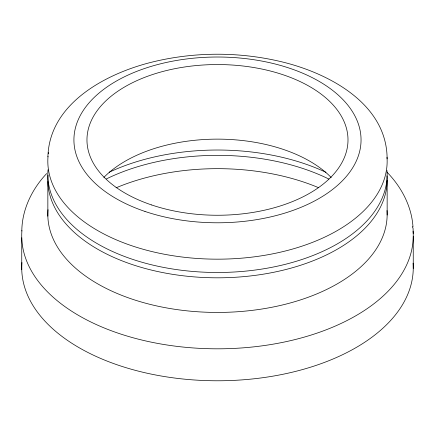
<?xml version="1.0" encoding="UTF-8"?>
<svg xmlns="http://www.w3.org/2000/svg" width="435" height="435" viewBox="0 0 435 435"><rect width="100%" height="100%" fill="white"/><g stroke="black" fill="none" stroke-linecap="round" stroke-linejoin="round"><path stroke-width="0.65" d="M21.804 230.98C22.033 209.474 32.038 189.018 46.643 173.57M47.899 156.839C49.324 104.09 104.552 74.456 149.368 62.787L149.901 62.651C193.423 51.553 239.728 51.433 283.332 62.205L283.848 62.335C329.953 73.923 387.036 104.367 387.123 158.884M387.248 172.429C401.483 187.137 411.711 206.369 413.005 227.043M413.065 228.293L413.223 233.551M413.25 236.45L413.25 268.411M387.15 180.427L387.15 215.053M47.85 181.564L47.85 216.19M21.75 237.76L21.75 269.727M387.009 157.225A169.666 97.957 0 0 1 216.782 259.168A169.666 97.957 0 0 1 48.024 156.41M48.307 153.811A169.666 97.957 0 0 1 48.492 152.511M387.009 170.542A169.666 97.957 0 0 1 216.782 272.484A169.666 97.957 0 0 1 48.024 169.726M387.009 175.87A169.666 97.957 0 0 1 216.782 277.813A169.666 97.957 0 0 1 48.024 175.055M387.009 210.496A169.666 97.957 0 0 1 216.782 312.433A169.666 97.957 0 0 1 48.024 209.681M413.092 231.186A195.766 113.024 0 0 1 216.918 348.816A195.766 113.024 0 0 1 21.935 230.534M412.603 226.597A195.766 113.024 0 0 1 412.777 227.907M413.092 263.153A195.766 113.024 0 0 1 216.918 380.777A195.766 113.024 0 0 1 21.935 262.495M106.406 178.905A171.624 99.088 0 0 1 328.871 179.051M116.096 187.806A171.624 99.088 0 0 1 318.436 187.621M109.201 172.238A171.624 99.088 0 0 1 325.913 172.303M103.867 177.404A130.511 75.347 0 0 1 217.598 139.129A130.511 75.347 0 0 1 331.209 177.513M151.576 204.939A130.511 75.347 0 0 0 347.995 140.342A130.511 75.347 0 0 0 152.892 74.428A130.511 75.347 0 0 0 151.576 204.939M144.985 211.443A143.561 82.884 0 0 0 361.045 140.385A143.561 82.884 0 0 0 146.432 67.882A143.561 82.884 0 0 0 144.985 211.443"/></g></svg>
